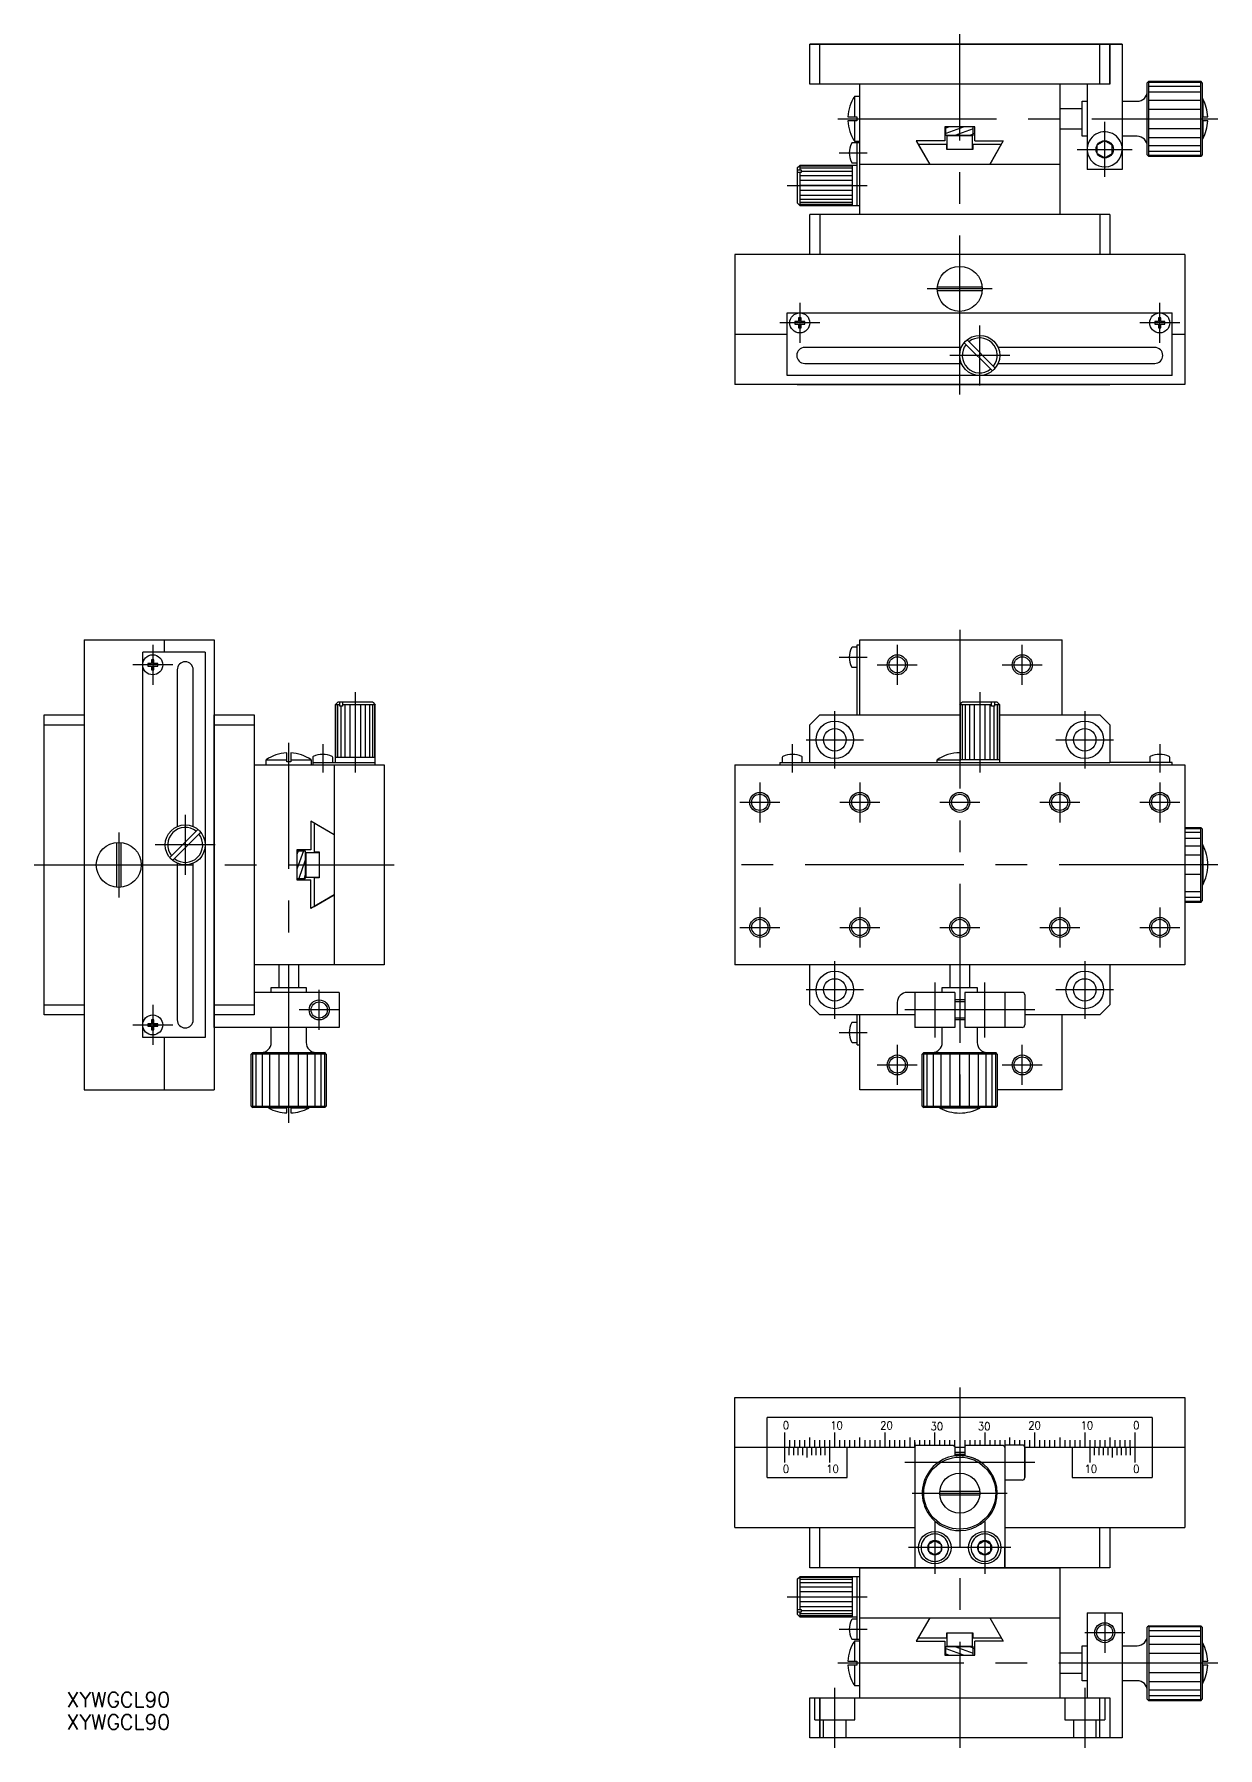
# Model space of a CAD drawing. Extents: x -185 to 302, y -176 to 166.
# Drawn here: x -185.1 to 51.6, y -176.5 to 166.1 of the extents above; entities that cross this region are included whole.
import ezdxf

# ---------------------------------------------------------------- set-up
doc = ezdxf.new("R2010")
doc.units = 0
doc.linetypes.add('CENTER', pattern=[50.8, 31.75, -6.35, 6.35, -6.35])
doc.linetypes.add('DASHED', pattern=[19.05, 12.7, -6.35])
doc.layers.get('0').update_dxf_attribs({"linetype": 'CONTINUOUS'})
doc.layers.add('CENTER', color=1, linetype='CENTER')
doc.styles.add('CONVERTER_1', font='txt.shx', dxfattribs={"width": 0.9})
doc.styles.get("Standard").update_dxf_attribs({"font": 'txt.shx', "height": 3, "bigfont": 'bigfont.shx'})

msp = doc.modelspace()

# ---------------------------------------------------------------- linework, layer by layer
at = {"color": 7, "linetype": 'CONTINUOUS'}
for p, q in [((30, 164.05), (-30, 164.05)), ((-30, 164.05), (32.5, 164.05)), ((28, 164.05), (-30, 164.05)), ((-30, 156.05), (-30, 164.05)), ((-30, 156.05), (-30, 164.05)), ((-28, 164.05), (-30, 164.05)), ((-28, 156.05), (-28, 164.05)), ((-28, 156.05), (-28, 164.05)), ((28, 156.05), (28, 164.05)), ((28, 156.05), (28, 164.05)), ((30, 164.05), (28, 164.05)), ((30, 164.05), (30, 156.05)), ((30, 156.05), (30, 164.05)), ((32.5, 164.05), (30, 164.05)), ((32.5, 164.05), (32.5, 143.05)), ((30, 156.05), (-30, 156.05)), ((-28, 156.05), (-30, 156.05)), ((28, 156.05), (-28, 156.05)), ((-20, 130.05), (-20, 156.05)), ((20, 156.05), (20, 140.05)), ((30, 156.05), (23, 156.05)), ((25.5, 156.05), (25.5, 139.05)), ((30, 156.05), (28, 156.05)), ((37.81, 156.65), (37.51, 156.35)), ((37.51, 141.95), (37.51, 156.35)), ((37.81, 141.65), (37.81, 156.65)), ((37.81, 156.65), (48.21, 156.65)), ((48.21, 156.4), (37.81, 156.4)), ((37.81, 155.65), (48.21, 155.65)), ((48.21, 154.46), (37.81, 154.46)), ((48.21, 141.65), (48.21, 156.65)), ((48.51, 156.35), (48.21, 156.65)), ((48.51, 156.35), (48.51, 141.95)), ((-21.01, 149.55), (-21.01, 153.65)), ((-21.01, 153.65), (-20, 153.65)), ((24.51, 151.15), (20, 151.15)), ((24.51, 152.65), (25.5, 152.65)), ((24.51, 151.15), (24.51, 152.65)), ((24.51, 147.15), (24.51, 151.15)), ((32.5, 152.65), (35.51, 152.65)), ((37.81, 152.9), (48.21, 152.9)), ((37.81, 151.1), (48.21, 151.1)), ((48.51, 153.15), (48.61, 153.15)), ((48.61, 153.15), (48.61, 149.55)), ((-22.39, 149.55), (-20.6, 149.55)), ((-20.6, 148.75), (-22.39, 148.75)), ((-21.01, 144.65), (-21.01, 148.75)), ((-20.6, 149.55), (-20.6, 148.75)), ((-3, 147.55), (-3, 144.75)), ((3, 147.55), (-3, 147.55)), ((-2.8, 145.83), (-2.8, 147.55)), ((2.7, 145.83), (2.7, 147.55)), ((3, 144.75), (3, 147.55)), ((37.81, 149.15), (48.21, 149.15)), ((48.51, 149.55), (49.6, 149.55)), ((49.6, 148.75), (48.51, 148.75)), ((48.61, 148.75), (48.61, 145.15)), ((-20.5, 144.35), (-21.49, 144.35)), ((-20, 144.65), (-21.01, 144.65)), ((-20.5, 131.85), (-20.5, 144.35)), ((-20, 144.35), (-20.5, 144.35)), ((-8.71, 144.75), (-6, 140.05)), ((-3, 144.75), (-8.71, 144.75)), ((-2.6, 144.05), (-8.31, 144.05)), ((-8.31, 144.05), (-6, 140.05)), ((2.7, 145.83), (-2.8, 145.83)), ((-2.6, 143.05), (-2.6, 144.05)), ((-2.5, 143.05), (-2.5, 145.83)), ((2.5, 145.75), (-2.5, 145.75)), ((2.5, 145.83), (2.5, 143.05)), ((8.31, 144.05), (2.6, 144.05)), ((2.6, 144.05), (2.6, 143.05)), ((3, 146.15), (2.7, 146.15)), ((3, 144.75), (8.71, 144.75)), ((8.71, 144.75), (6, 140.05)), ((6, 140.05), (8.31, 144.05)), ((20, 147.15), (24.51, 147.15)), ((24.51, 145.65), (24.51, 147.15)), ((25.5, 145.65), (24.51, 145.65)), ((27.5, 143.92), (29, 144.79)), ((27.5, 142.19), (27.5, 143.92)), ((29, 144.79), (30.5, 143.92)), ((30.5, 142.19), (30.5, 143.92)), ((35.51, 145.65), (32.5, 145.65)), ((37.81, 147.21), (48.21, 147.21)), ((37.81, 145.4), (48.21, 145.4)), ((48.61, 145.15), (48.51, 145.15)), ((2.6, 143.05), (-2.6, 143.05)), ((27.5, 142.19), (29, 141.32)), ((29, 141.32), (30.5, 142.19)), ((32.5, 143.05), (32.5, 139.05)), ((37.51, 141.95), (37.81, 141.65)), ((37.81, 143.85), (48.21, 143.85)), ((37.81, 142.66), (48.21, 142.66)), ((37.81, 141.91), (48.21, 141.91)), ((48.21, 141.65), (37.81, 141.65)), ((48.51, 141.95), (48.21, 141.65)), ((-32.5, 139.35), (-32, 139.85)), ((-32.5, 139.35), (-32.5, 132.35)), ((-32.5, 138.95), (-31.7, 138.95)), ((-31.7, 138.39), (-32.5, 138.39)), ((-20.51, 139.85), (-32, 139.85)), ((-32, 139.85), (-32, 138.95)), ((-32, 139.72), (-21.5, 139.72)), ((-32, 139.32), (-21.5, 139.32)), ((-32, 138.39), (-32, 131.85)), ((-32, 137.85), (-21.5, 137.85)), ((-31.7, 138.95), (-31.7, 138.39)), ((-31.7, 138.68), (-21.5, 138.68)), ((-21.5, 139.85), (-21.5, 131.85)), ((-21.49, 140.35), (-20.5, 140.35)), ((20, 140.05), (-20, 140.05)), ((20, 140.05), (20, 130.05)), ((32.5, 139.05), (25.5, 139.05)), ((-32, 136.89), (-21.5, 136.89)), ((-21.5, 135.85), (-32, 135.85)), ((-21.5, 134.82), (-32, 134.82)), ((-21.5, 133.85), (-32, 133.85)), ((-32, 131.85), (-32.5, 132.35)), ((-21.5, 133.03), (-32, 133.03)), ((-21.5, 132.39), (-32, 132.39)), ((-21.5, 131.99), (-32, 131.99)), ((-32, 131.85), (-20, 131.85)), ((-30, 122.05), (-30, 130.05)), ((-28, 130.05), (-30, 130.05)), ((28, 130.05), (-28, 130.05)), ((-28, 130.05), (-28, 122.05)), ((28, 130.05), (28, 122.05)), ((30, 130.05), (28, 130.05)), ((30, 130.05), (30, 122.05)), ((-45, 122.05), (-45, 96.05)), ((45, 122.05), (-45, 122.05)), ((45, 122.05), (45, 96.05)), ((-4.48, 115.55), (4.48, 115.55)), ((4.48, 114.75), (-4.48, 114.75)), ((-34.5, 97.85), (-34.5, 110.35)), ((-34.5, 110.35), (42.5, 110.35)), ((42.5, 97.85), (42.5, 110.35)), ((-32.25, 108.6), (-33, 108.6)), ((-33, 108.6), (-33, 108.1)), ((-33, 108.1), (-32.25, 108.1)), ((-31.75, 109.35), (-32.25, 109.35)), ((-32.25, 109.35), (-32.25, 108.6)), ((-32.25, 108.1), (-32.25, 107.35)), ((-32.25, 107.35), (-31.75, 107.35)), ((-31.75, 108.6), (-31.75, 109.35)), ((-31, 108.6), (-31.75, 108.6)), ((-31.75, 107.35), (-31.75, 108.1)), ((-31.75, 108.1), (-31, 108.1)), ((-31, 108.1), (-31, 108.6)), ((39, 108.6), (39, 108.1)), ((39.75, 108.6), (39, 108.6)), ((39, 108.1), (39.75, 108.1)), ((40.25, 109.35), (39.75, 109.35)), ((39.75, 109.35), (39.75, 108.6)), ((39.75, 108.1), (39.75, 107.35)), ((39.75, 107.35), (40.25, 107.35)), ((40.25, 108.6), (40.25, 109.35)), ((41, 108.6), (40.25, 108.6)), ((40.25, 107.35), (40.25, 108.1)), ((40.25, 108.1), (41, 108.1)), ((41, 108.1), (41, 108.6)), ((-34.5, 106.05), (-45, 106.05)), ((0.33, 103.45), (-31, 103.45)), ((6.53, 98.76), (0.9, 104.39)), ((7.1, 99.32), (1.47, 104.95)), ((39, 103.45), (7.67, 103.45)), ((45, 106.05), (42.5, 106.05)), ((-31, 100.25), (0.33, 100.25)), ((7.67, 100.25), (39, 100.25)), ((45, 96.05), (-45, 96.05)), ((42.5, 97.85), (-34.5, 97.85)), ((-32.5, 96.05), (30, 96.05)), ((30, 96.05), (-30, 96.05)), ((-175.13, 45), (-175.13, -45)), ((-175.13, 45), (-149.13, 45)), ((-159.13, 45), (-159.13, 42.5)), ((-149.13, 45), (-149.13, -45)), ((-20, 45), (20.5, 45)), ((-20, 44), (-20, 45)), ((20.5, 30), (20.5, 45)), ((-163.43, -34.5), (-163.43, 42.5)), ((-150.93, 42.5), (-163.43, 42.5)), ((-150.93, 42.5), (-150.93, -34.5)), ((-20.5, 43.5), (-21.49, 43.5)), ((-20.5, 30), (-20.5, 44)), ((-20.5, 44), (-20, 44)), ((-20.5, 44), (-20, 44)), ((-20, 30), (-20, 44)), ((-162.43, 40.25), (-162.43, 39.75)), ((-161.68, 40.25), (-162.43, 40.25)), ((-162.43, 39.75), (-161.68, 39.75)), ((-161.68, 41), (-161.68, 40.25)), ((-161.18, 41), (-161.68, 41)), ((-161.68, 39.75), (-161.68, 39)), ((-161.68, 39), (-161.18, 39)), ((-161.18, 40.25), (-161.18, 41)), ((-160.43, 40.25), (-161.18, 40.25)), ((-161.18, 39.75), (-160.43, 39.75)), ((-161.18, 39), (-161.18, 39.75)), ((-160.43, 39.75), (-160.43, 40.25)), ((-156.53, 39), (-156.53, 7.67)), ((-153.33, 7.67), (-153.33, 39)), ((-21.49, 39.5), (-20.5, 39.5)), ((-124.93, 32), (-124.43, 32.5)), ((-124.03, 32), (-124.93, 32)), ((-124.93, 32), (-124.93, 20.51)), ((-124.79, 21.5), (-124.79, 32)), ((-117.43, 32.5), (-124.43, 32.5)), ((-124.39, 21.5), (-124.39, 32)), ((-124.03, 31.7), (-124.03, 32.5)), ((-123.46, 31.7), (-124.03, 31.7)), ((-123.76, 21.5), (-123.76, 31.7)), ((-123.46, 32.5), (-123.46, 31.7)), ((-116.93, 32), (-123.46, 32)), ((-122.93, 21.5), (-122.93, 32)), ((-121.97, 21.5), (-121.97, 32)), ((-120.93, 32), (-120.93, 21.5)), ((-119.9, 32), (-119.9, 21.5)), ((-118.93, 32), (-118.93, 21.5)), ((-118.1, 32), (-118.1, 21.5)), ((-117.47, 32), (-117.47, 21.5)), ((-117.43, 32.5), (-116.93, 32)), ((-117.07, 32), (-117.07, 21.5)), ((-116.93, 20), (-116.93, 32)), ((0, 32), (0.5, 32.5)), ((6.36, 32), (0, 32)), ((0, 32), (0, 21)), ((0.14, 21), (0.14, 32)), ((7.5, 32.5), (0.5, 32.5)), ((0.54, 21), (0.54, 32)), ((1.17, 21), (1.17, 32)), ((2, 21), (2, 32)), ((2.96, 21), (2.96, 32)), ((4, 32), (4, 21)), ((5.04, 32), (5.04, 21)), ((6, 32), (6, 21)), ((6.36, 31.7), (6.36, 32.5)), ((6.93, 31.7), (6.36, 31.7)), ((6.83, 31.7), (6.83, 21)), ((6.93, 32.5), (6.93, 31.7)), ((8, 32), (6.93, 32)), ((7.46, 32), (7.46, 21)), ((7.5, 32.5), (8, 32)), ((7.86, 32), (7.86, 21)), ((8, 20.5), (8, 32)), ((-183.13, -30), (-183.13, 30)), ((-183.13, 30), (-175.13, 30)), ((-183.13, 28), (-175.13, 28)), ((-149.13, -32.5), (-149.13, 30)), ((-149.13, 30), (-149.13, -30)), ((-149.13, 30), (-141.13, 30)), ((-149.13, 28), (-141.13, 28)), ((-141.13, 30), (-141.13, -30)), ((-28, 30), (-30, 28)), ((-30, 20.5), (-30, 28)), ((-28, 30), (-20.5, 30)), ((-20.5, 30), (-20, 30)), ((-20, 30), (-12.5, 30)), ((-12.5, 30), (0, 30)), ((8.02, 30), (28, 30)), ((28, 30), (30, 28)), ((30, 28), (30, 20.5)), ((-138.73, 20), (-138.73, 21.01)), ((-138.73, 21.01), (-134.63, 21.01)), ((-134.63, 20.6), (-134.63, 22.39)), ((-133.83, 20.6), (-134.63, 20.6)), ((-133.83, 22.39), (-133.83, 20.6)), ((-133.83, 21.01), (-129.73, 21.01)), ((-129.73, 21.01), (-129.73, 20)), ((-129.43, 21.49), (-129.43, 20.5)), ((-125.43, 20.5), (-125.43, 21.49)), ((-116.93, 21.5), (-124.93, 21.5)), ((-35.5, 21.49), (-35.5, 20.5)), ((-31.5, 20.5), (-31.5, 21.49)), ((-4.5, 20.5), (-4.5, 21.01)), ((-4.5, 21.01), (0, 21.01)), ((8, 21), (0, 21)), ((0, 21), (0, 20.5)), ((0, 21), (0.25, 21)), ((38, 21.49), (38, 20.5)), ((42, 20.5), (42, 21.49)), ((-141.13, 20), (-115.13, 20)), ((-129.43, 20.5), (-116.93, 20.5)), ((-129.43, 20.5), (-129.43, 20)), ((-125.13, 20), (-125.13, -20)), ((-115.13, 20), (-115.13, -20)), ((-45, 20), (-45, -20)), ((-45, 20), (45, 20)), ((-45, 20), (45, 20)), ((-36, 20.5), (-30, 20.5)), ((-36, 20.5), (-36, 20)), ((-30, 20.5), (0, 20.5)), ((0, 20.5), (30, 20.5)), ((42.5, 20.5), (30, 20.5)), ((42.5, 20), (42.5, 20.5)), ((45, 20), (45, -20)), ((-152.4, 7.1), (-158.03, 1.47)), ((-129.83, 8.71), (-129.83, 3)), ((-125.13, 6), (-129.83, 8.71)), ((-129.13, 8.31), (-129.13, 2.6)), ((-125.13, 6), (-129.13, 8.31)), ((45, 7.5), (48.21, 7.5)), ((48.21, 7.24), (45, 7.24)), ((48.21, -7.5), (48.21, 7.5)), ((48.21, 7.5), (48.51, 7.2)), ((48.51, 7.2), (48.51, 7)), ((48.51, 7), (48.51, -7)), ((-168.63, -4.48), (-168.63, 4.48)), ((-167.83, 4.48), (-167.83, -4.48)), ((-151.83, 6.53), (-157.46, 0.9)), ((48.21, 6.5), (45, 6.5)), ((48.21, 5.3), (45, 5.3)), ((48.21, 3.75), (45, 3.75)), ((48.51, 4), (48.61, 4)), ((48.61, 4), (48.61, -4)), ((-156.53, 0.33), (-156.53, -31)), ((-153.33, -31), (-153.33, 0.33)), ((-129.83, 3), (-132.63, 3)), ((-132.63, 3), (-132.63, -3)), ((-132.63, 2.8), (-130.91, 2.8)), ((-130.91, 2.8), (-130.91, -2.7)), ((-130.91, 2.5), (-128.13, 2.5)), ((-130.83, 2.5), (-130.83, -2.5)), ((-129.13, 2.6), (-128.13, 2.6)), ((-128.13, 2.6), (-128.13, -2.6)), ((48.21, 1.94), (45, 1.94)), ((-132.63, -2.7), (-130.91, -2.7)), ((-132.63, -3), (-129.83, -3)), ((-131.23, -2.7), (-131.23, -3)), ((-128.13, -2.5), (-130.91, -2.5)), ((-129.83, -8.71), (-129.83, -3)), ((-129.13, -2.6), (-129.13, -8.31)), ((-128.13, -2.6), (-129.13, -2.6)), ((48.21, -1.94), (45, -1.94)), ((-125.13, -6), (-129.83, -8.71)), ((-129.13, -8.31), (-125.13, -6)), ((45, -5.3), (48.21, -5.3)), ((48.21, -6.5), (45, -6.5)), ((45, -7.24), (48.21, -7.24)), ((48.21, -7.5), (45, -7.5)), ((48.21, -7.5), (48.51, -7.2)), ((48.51, -7), (48.51, -7.2)), ((-115.13, -20), (-141.13, -20)), ((-136.23, -20), (-136.23, -24.51)), ((-132.23, -24.51), (-132.23, -20)), ((-2, -20), (-45, -20)), ((-30, -28), (-30, -20)), ((2, -20), (-2, -20)), ((-2, -20), (-2, -24.51)), ((45, -20), (2, -20)), ((2, -24.51), (2, -20)), ((30, -20), (30, -28)), ((-141.13, -23), (-141.13, -30)), ((-128.13, -25.5), (-141.13, -25.5)), ((-137.73, -24.51), (-136.23, -24.51)), ((-137.73, -25.5), (-137.73, -24.51)), ((-136.23, -24.51), (-132.23, -24.51)), ((-132.23, -24.51), (-130.73, -24.51)), ((-130.73, -24.51), (-130.73, -25.5)), ((-124.13, -25.5), (-128.13, -25.5)), ((-124.13, -25.5), (-124.13, -32.5)), ((-3.5, -25.5), (-10.5, -25.5)), ((-9, -25.5), (-9, -29)), ((-3.5, -25.5), (-3.5, -24.51)), ((-3.5, -24.51), (3.5, -24.51)), ((-1, -25.5), (-3.5, -25.5)), ((-1, -25.5), (-1, -27)), ((1, -27), (-1, -27)), ((-1, -27), (-1, -27.38)), ((-1, -27.38), (-1, -30.62)), ((12.5, -25.5), (1, -25.5)), ((1, -25.5), (1, -27)), ((1, -27), (1, -27.38)), ((1, -27.38), (1, -30.62)), ((3.5, -24.51), (3.5, -25.5)), ((9, -25.5), (3.5, -25.5)), ((9, -25.5), (9, -32.5)), ((10.5, -25.5), (9, -25.5)), ((13, -26), (13, -30)), ((-183.13, -28), (-175.13, -28)), ((-175.13, -30), (-183.13, -30)), ((-149.13, -28), (-141.13, -28)), ((-141.13, -30), (-149.13, -30)), ((-30, -28), (-28, -30)), ((-20.5, -30), (-28, -30)), ((-20.5, -36), (-20.5, -30)), ((-20, -30), (-20.5, -30)), ((-20, -45), (-20, -30)), ((-9, -30), (-20, -30)), ((-12.5, -27.5), (-12.5, -30)), ((-9, -29), (-9, -30)), ((-9, -30), (-9, -32.5)), ((-1, -30.62), (-1, -31)), ((1, -30.62), (1, -31)), ((14, -30), (13, -30)), ((13, -30), (13, -32)), ((20, -30), (14, -30)), ((20.5, -30), (20, -30)), ((20.5, -45), (20.5, -30)), ((28, -30), (20.5, -30)), ((30, -28), (28, -30)), ((-162.43, -31.75), (-162.43, -32.25)), ((-161.68, -31.75), (-162.43, -31.75)), ((-162.43, -32.25), (-161.68, -32.25)), ((-161.18, -31), (-161.68, -31)), ((-161.68, -31), (-161.68, -31.75)), ((-161.68, -32.25), (-161.68, -33)), ((-161.68, -33), (-161.18, -33)), ((-161.18, -31.75), (-161.18, -31)), ((-160.43, -31.75), (-161.18, -31.75)), ((-161.18, -32.25), (-160.43, -32.25)), ((-161.18, -33), (-161.18, -32.25)), ((-160.43, -32.25), (-160.43, -31.75)), ((-128.13, -32.5), (-149.13, -32.5)), ((-137.73, -35.51), (-137.73, -32.5)), ((-130.73, -32.5), (-130.73, -35.51)), ((-124.13, -32.5), (-128.13, -32.5)), ((-20.5, -31.5), (-21.49, -31.5)), ((-1, -32.5), (-9, -32.5)), ((-3.5, -32.5), (-9, -32.5)), ((-1, -32.5), (-3.5, -32.5)), ((-3.5, -35.51), (-3.5, -32.5)), ((1, -31), (-1, -31)), ((-1, -31), (-1, -32.5)), ((1, -31), (1, -32.5)), ((9, -32.5), (1, -32.5)), ((9, -32.5), (1, -32.5)), ((3.5, -32.5), (3.5, -35.51)), ((12.5, -32.5), (9, -32.5)), ((-150.93, -34.5), (-163.43, -34.5)), ((-159.13, -34.5), (-159.13, -45)), ((-141.43, -37.51), (-141.73, -37.81)), ((-141.43, -37.51), (-127.03, -37.51)), ((-126.73, -37.81), (-127.03, -37.51)), ((-21.49, -35.5), (-20.5, -35.5)), ((-20.5, -36), (-20, -36)), ((-7.5, -37.81), (-7.2, -37.51)), ((-7.2, -37.51), (7.2, -37.51)), ((7.5, -37.81), (7.2, -37.51)), ((-141.73, -48.21), (-141.73, -37.81)), ((-126.73, -37.81), (-141.73, -37.81)), ((-141.48, -37.81), (-141.48, -48.21)), ((-140.73, -48.21), (-140.73, -37.81)), ((-139.53, -37.81), (-139.53, -48.21)), ((-137.98, -48.21), (-137.98, -37.81)), ((-136.17, -48.21), (-136.17, -37.81)), ((-134.23, -48.21), (-134.23, -37.81)), ((-132.29, -48.21), (-132.29, -37.81)), ((-130.48, -48.21), (-130.48, -37.81)), ((-128.93, -48.21), (-128.93, -37.81)), ((-127.74, -48.21), (-127.74, -37.81)), ((-126.99, -48.21), (-126.99, -37.81)), ((-126.73, -37.81), (-126.73, -48.21)), ((7.5, -37.81), (-7.5, -37.81)), ((-7.5, -48.21), (-7.5, -37.81)), ((-7.24, -37.81), (-7.24, -48.21)), ((-6.5, -48.21), (-6.5, -37.81)), ((-5.3, -37.81), (-5.3, -48.21)), ((-3.75, -48.21), (-3.75, -37.81)), ((-1.94, -48.21), (-1.94, -37.81)), ((0, -48.21), (0, -37.81)), ((1.94, -48.21), (1.94, -37.81)), ((3.75, -48.21), (3.75, -37.81)), ((5.3, -48.21), (5.3, -37.81)), ((6.5, -48.21), (6.5, -37.81)), ((7.24, -48.21), (7.24, -37.81)), ((7.5, -37.81), (7.5, -48.21)), ((-175.13, -45), (-149.13, -45)), ((-7.5, -45), (-20, -45)), ((20.5, -45), (7.5, -45)), ((-141.73, -48.21), (-141.43, -48.51)), ((-141.73, -48.21), (-126.73, -48.21)), ((-127.03, -48.51), (-141.43, -48.51)), ((-138.23, -48.61), (-138.23, -48.51)), ((-134.63, -48.61), (-138.23, -48.61)), ((-134.63, -49.6), (-134.63, -48.51)), ((-133.83, -48.51), (-133.83, -49.6)), ((-130.23, -48.61), (-133.83, -48.61)), ((-130.23, -48.51), (-130.23, -48.61)), ((-126.73, -48.21), (-127.03, -48.51)), ((-7.5, -48.21), (7.5, -48.21)), ((-7.5, -48.21), (-7.2, -48.51)), ((-7, -48.51), (-7.2, -48.51)), ((7, -48.51), (-7, -48.51)), ((-4, -48.61), (-4, -48.51)), ((4, -48.61), (-4, -48.61)), ((4, -48.51), (4, -48.61)), ((7.2, -48.51), (7, -48.51)), ((7.5, -48.21), (7.2, -48.51)), ((-45, -132.5), (-45, -106.5)), ((-45, -106.5), (45, -106.5)), ((45, -106.5), (45, -132.5)), ((38.5, -110.5), (-38.5, -110.5)), ((-38.5, -116.5), (-38.5, -110.5)), ((38.5, -110.5), (38.5, -116.5)), ((-35, -116.5), (-35, -113.5)), ((-34, -116.5), (-34, -115)), ((-33, -116.5), (-33, -115)), ((-32, -116.5), (-32, -115)), ((-31, -116.5), (-31, -115)), ((-30, -116.5), (-30, -114.5)), ((-29, -116.5), (-29, -115)), ((-28, -116.5), (-28, -115)), ((-27, -116.5), (-27, -115)), ((-26, -116.5), (-26, -115)), ((-25, -116.5), (-25, -113.5)), ((-24, -116.5), (-24, -115)), ((-23, -116.5), (-23, -115)), ((-22, -116.5), (-22, -115)), ((-21, -116.5), (-21, -115)), ((-20, -116.5), (-20, -114.5)), ((-19, -115), (-19, -116.5)), ((-18, -115), (-18, -116.5)), ((-17, -115), (-17, -116.5)), ((-16, -115), (-16, -116.5)), ((-15, -113.5), (-15, -116.5)), ((-14, -116.5), (-14, -115)), ((-13, -116.5), (-13, -115)), ((-12, -116.5), (-12, -115)), ((-11, -116.5), (-11, -115)), ((-10, -114.5), (-10, -116.5)), ((-9, -116.5), (-9, -115)), ((-9, -115.5), (-9, -116.5)), ((-8.7, -116), (-9, -116.3)), ((-8.7, -116), (-9, -116.3)), ((-8.7, -116), (-9, -116.3)), ((-9, -116.3), (-9, -132.5)), ((-8.7, -116), (-1.3, -116)), ((-8.7, -116), (-1.3, -116)), ((-8.7, -116), (-1.3, -116)), ((-8, -116), (-8, -115)), ((-7, -116), (-7, -115)), ((-6, -116), (-6, -115)), ((-6, -116), (-5, -116)), ((-6, -116), (-4, -116)), ((-6, -116), (-4, -116)), ((-5, -116), (-5, -113.5)), ((-5, -116), (-4, -116)), ((-4, -116), (-4, -115)), ((-3, -116), (-3, -115)), ((-2, -116), (-2, -115)), ((-1.3, -116), (-1, -116.3)), ((-1.3, -116), (-1, -116.3)), ((-1.3, -116), (-1, -116.3)), ((-1, -116.3), (-1, -115)), ((-1, -116.3), (-1, -118.16)), ((-1, -116.3), (-1, -118.16)), ((-1, -116.3), (-1, -118.16)), ((0, -114.5), (0, -116.5)), ((0, -114.5), (0, -116.5)), ((0, -114.5), (0, -116.5)), ((1, -115), (1, -116.3)), ((1, -116.3), (1.3, -116)), ((1, -116.3), (1.3, -116)), ((1, -116.3), (1.3, -116)), ((1, -116.3), (1, -118.16)), ((1, -116.3), (1, -118.16)), ((1, -116.3), (1, -118.16)), ((1.3, -116), (8.7, -116)), ((1.3, -116), (8.7, -116)), ((1.3, -116), (2, -116)), ((2, -115), (2, -116)), ((2, -116), (3, -116)), ((3, -115), (3, -116)), ((3, -116), (4, -116)), ((4, -115), (4, -116)), ((4, -116), (5, -116)), ((5, -113.5), (5, -116)), ((5, -116), (6, -116)), ((6, -115), (6, -116)), ((6, -116), (7, -116)), ((7, -115), (7, -116)), ((7, -116), (8, -116)), ((8, -115), (8, -116)), ((8, -116), (8.7, -116)), ((8.7, -116), (9, -116.3)), ((8.7, -116), (9, -116.3)), ((8.7, -116), (9, -116.3)), ((9, -115), (9, -116.5)), ((9, -115.5), (9, -121.5)), ((9, -115.5), (9, -116.5)), ((9, -116), (9, -132.5)), ((9, -116), (9, -132.5)), ((10, -116), (9, -116)), ((12.5, -116), (9, -116)), ((12.5, -116), (9, -116)), ((10, -116), (9, -116)), ((12.5, -116), (9, -116)), ((12.5, -116), (9, -116)), ((9, -116.5), (9, -116.3)), ((9, -116.5), (9, -116.3)), ((9, -116.5), (9, -116.3)), ((10, -116), (10, -114.5)), ((11, -116), (10, -116)), ((11, -116), (10, -116)), ((11, -116), (11, -115)), ((12, -116), (11, -116)), ((12, -116), (11, -116)), ((12, -116), (12, -115)), ((12.5, -116), (12, -116)), ((12.5, -116), (12, -116)), ((13, -116.5), (13, -115)), ((14, -116.5), (14, -115)), ((15, -116.5), (15, -113.5)), ((16, -116.5), (16, -115)), ((17, -116.5), (17, -115)), ((18, -116.5), (18, -115)), ((19, -116.5), (19, -115)), ((20, -114.5), (20, -116.5)), ((21, -115), (21, -116.5)), ((22, -115), (22, -116.5)), ((23, -115), (23, -116.5)), ((24, -115), (24, -116.5)), ((25, -113.5), (25, -116.5)), ((26, -115), (26, -116.5)), ((27, -115), (27, -116.5)), ((28, -115), (28, -116.5)), ((29, -115), (29, -116.5)), ((30, -114.5), (30, -116.5)), ((31, -115), (31, -116.5)), ((32, -115), (32, -116.5)), ((33, -115), (33, -116.5)), ((34, -115), (34, -116.5)), ((35, -113.5), (35, -116.5)), ((-9, -116.5), (-45, -116.5)), ((-38.5, -116.5), (-45, -116.5)), ((-38.5, -122.5), (-38.5, -116.5)), ((-35, -119.5), (-35, -116.5)), ((-34.1, -118), (-34.1, -116.5)), ((-33.2, -116.5), (-34.1, -116.5)), ((-33.2, -118), (-33.2, -116.5)), ((-32.3, -116.5), (-33.2, -116.5)), ((-32.3, -118), (-32.3, -116.5)), ((-31.4, -116.5), (-32.3, -116.5)), ((-31.4, -118), (-31.4, -116.5)), ((-30.5, -116.5), (-31.4, -116.5)), ((-30.5, -118.5), (-30.5, -116.5)), ((-29.6, -116.5), (-30.5, -116.5)), ((-29.6, -118), (-29.6, -116.5)), ((-28.7, -116.5), (-29.6, -116.5)), ((-28.7, -118), (-28.7, -116.5)), ((-27.8, -116.5), (-28.7, -116.5)), ((-27.8, -118), (-27.8, -116.5)), ((-26.9, -116.5), (-27.8, -116.5)), ((-26.9, -118), (-26.9, -116.5)), ((-26, -116.5), (-26.9, -116.5)), ((-26, -119.5), (-26, -116.5)), ((-9, -116.5), (-25, -116.5)), ((-22, -116.5), (-25, -116.5)), ((-22.5, -122.5), (-22.5, -116.5)), ((-21, -116.5), (-22, -116.5)), ((-20, -116.5), (-21, -116.5)), ((-9, -116.5), (-9, -132.5)), ((0, -116.5), (-1, -116.5)), ((0, -116.5), (-1, -116.5)), ((1, -116.5), (-1, -116.5)), ((-1, -117.5), (-1, -118.16)), ((-1, -117.5), (-1, -118.16)), ((-1, -117.5), (-1, -118.16)), ((1, -117.5), (-1, -117.5)), ((1, -117.5), (-1, -117.5)), ((1, -117.5), (-1, -117.5)), ((1, -116.5), (0, -116.5)), ((1, -116.5), (0, -116.5)), ((13, -116.5), (13, -122.5)), ((13, -122.5), (13, -116.5)), ((13, -116.5), (13, -122.5)), ((13, -122.5), (13, -116.5)), ((13, -122.5), (13, -116.5)), ((13, -116.5), (13, -122.5)), ((40, -116.5), (13, -116.5)), ((23.5, -116.5), (13, -116.5)), ((20, -116.5), (13, -116.5)), ((21, -116.5), (20, -116.5)), ((22, -116.5), (21, -116.5)), ((25, -116.5), (22, -116.5)), ((22.5, -116.5), (22.5, -122.5)), ((26, -116.5), (26, -119.5)), ((26.9, -116.5), (26, -116.5)), ((26.9, -116.5), (26.9, -118)), ((27.8, -116.5), (26.9, -116.5)), ((27.8, -116.5), (27.8, -118)), ((28.7, -116.5), (27.8, -116.5)), ((28.7, -116.5), (28.7, -118)), ((29.6, -116.5), (28.7, -116.5)), ((29.6, -116.5), (29.6, -118)), ((30.5, -116.5), (29.6, -116.5)), ((30.5, -116.5), (30.5, -118.5)), ((31.4, -116.5), (30.5, -116.5)), ((31.4, -116.5), (31.4, -118)), ((32.3, -116.5), (31.4, -116.5)), ((32.3, -116.5), (32.3, -118)), ((33.2, -116.5), (32.3, -116.5)), ((33.2, -116.5), (33.2, -118)), ((34.1, -116.5), (33.2, -116.5)), ((34.1, -116.5), (34.1, -118)), ((35, -116.5), (35, -119.5)), ((38.5, -116.5), (38.5, -122.5)), ((45, -116.5), (38.5, -116.5)), ((45, -116.5), (45, -132.5)), ((-38.5, -122.5), (-22.5, -122.5)), ((12.5, -123), (9, -123)), ((12.5, -123), (9, -123)), ((12.5, -123), (9, -123)), ((12.5, -123), (9, -123)), ((12.5, -123), (9, -123)), ((12.5, -123), (9, -123)), ((22.5, -122.5), (38.5, -122.5)), ((-3.98, -125.2), (3.98, -125.2)), ((-3.98, -125.2), (3.98, -125.2)), ((-3.98, -125.2), (3.98, -125.2)), ((3.98, -126), (-3.98, -126)), ((3.98, -126), (-3.98, -126)), ((-45, -132.5), (-9, -132.5)), ((-45, -132.5), (-9, -132.5)), ((-30, -140.5), (-30, -132.5)), ((-28, -140.5), (-28, -132.5)), ((-12.5, -132.5), (-9, -132.5)), ((-10, -132.5), (-9, -132.5)), ((-9, -132.5), (-9, -136.5)), ((9, -132.5), (9, -140.5)), ((9, -132.5), (45, -132.5)), ((9, -132.5), (45, -132.5)), ((9, -132.5), (10, -132.5)), ((28, -140.5), (28, -132.5)), ((30, -132.5), (30, -140.5)), ((-9, -136.5), (-9, -140.5)), ((-6.25, -135.78), (-5, -135.05)), ((-6.25, -135.78), (-6.25, -137.22)), ((-5, -135.05), (-3.75, -135.78)), ((-3.75, -135.78), (-3.75, -137.22)), ((3.75, -135.78), (5, -135.05)), ((3.75, -137.22), (3.75, -135.78)), ((5, -135.05), (6.25, -135.78)), ((6.25, -137.22), (6.25, -135.78)), ((9, -140.5), (9, -136.5)), ((-6.25, -137.22), (-5, -137.94)), ((-5, -137.94), (-3.75, -137.22)), ((3.75, -137.22), (5, -137.94)), ((5, -137.94), (6.25, -137.22)), ((-32.5, -142.8), (-32, -142.3)), ((-32.5, -142.8), (-32.5, -149.8)), ((-20, -142.3), (-32, -142.3)), ((-32, -142.3), (-32, -148.83)), ((-32, -142.43), (-21.5, -142.43)), ((-32, -142.83), (-21.5, -142.83)), ((-32, -143.47), (-21.5, -143.47)), ((-12.5, -140.5), (-30, -140.5)), ((-21.5, -142.3), (-21.5, -150.3)), ((-20.5, -154.8), (-20.5, -142.3)), ((-20, -166.5), (-20, -140.5)), ((-20, -140.5), (20, -140.5)), ((12.5, -140.5), (-12.5, -140.5)), ((12.5, -140.5), (-12.5, -140.5)), ((-9, -140.5), (-10, -140.5)), ((-9, -140.5), (-10, -140.5)), ((9, -140.5), (-9, -140.5)), ((9, -140.5), (-9, -140.5)), ((10, -140.5), (9, -140.5)), ((10, -140.5), (9, -140.5)), ((10, -140.5), (9, -140.5)), ((10, -140.5), (9, -140.5)), ((30, -140.5), (12.5, -140.5)), ((20, -140.5), (20, -150.5)), ((-32, -144.3), (-21.5, -144.3)), ((-32, -145.26), (-21.5, -145.26)), ((-32, -146.3), (-21.5, -146.3)), ((-32.5, -148.83), (-31.7, -148.83)), ((-31.7, -149.39), (-32.5, -149.39)), ((-32, -150.3), (-32.5, -149.8)), ((-21.5, -147.33), (-32, -147.33)), ((-21.5, -148.3), (-32, -148.3)), ((-32, -149.39), (-32, -150.3)), ((-21.5, -149.76), (-32, -149.76)), ((-21.5, -150.16), (-32, -150.16)), ((-32, -150.3), (-20.51, -150.3)), ((-31.7, -148.83), (-31.7, -149.39)), ((-21.5, -149.13), (-31.7, -149.13)), ((-20, -150.5), (20, -150.5)), ((-6, -150.5), (-8.71, -155.2)), ((6, -150.5), (8.71, -155.2)), ((20, -150.5), (20, -166.5)), ((25.5, -149.5), (25.5, -153.5)), ((25.5, -149.5), (32.5, -149.5)), ((32.5, -149.5), (32.5, -153.5)), ((-20.5, -150.8), (-21.49, -150.8)), ((-2.6, -153.5), (2.6, -153.5)), ((-2.6, -154.5), (-2.6, -153.5)), ((-2.5, -156.27), (-2.5, -153.5)), ((2.5, -153.5), (2.5, -156.27)), ((2.6, -153.5), (2.6, -154.5)), ((25.5, -153.5), (25.5, -166.5)), ((32.5, -153.5), (32.5, -174.5)), ((37.81, -152.1), (37.51, -152.4)), ((37.51, -166.8), (37.51, -152.4)), ((37.81, -152.1), (37.81, -167.1)), ((37.81, -152.1), (48.21, -152.1)), ((48.21, -152.35), (37.81, -152.35)), ((48.21, -153.1), (37.81, -153.1)), ((48.21, -167.1), (48.21, -152.1)), ((48.21, -152.1), (48.51, -152.4)), ((48.51, -152.4), (48.51, -166.8)), ((-21.49, -154.8), (-20.5, -154.8)), ((-21.01, -155.1), (-20, -155.1)), ((-21.01, -159.2), (-21.01, -155.1)), ((-20.5, -154.8), (-20, -154.8)), ((-8.71, -155.2), (-3, -155.2)), ((-8.31, -154.5), (-2.6, -154.5)), ((-3, -155.2), (-3, -158)), ((-2.8, -156.27), (2.7, -156.27)), ((-2.8, -158), (-2.8, -156.27)), ((-2.5, -156.2), (2.5, -156.2)), ((2.6, -154.5), (8.31, -154.5)), ((2.7, -158), (2.7, -156.27)), ((2.7, -156.6), (3, -156.6)), ((8.71, -155.2), (3, -155.2)), ((3, -158), (3, -155.2)), ((24.51, -156.1), (25.5, -156.1)), ((24.51, -157.6), (24.51, -156.1)), ((32.5, -156.1), (35.51, -156.1)), ((48.21, -154.29), (37.81, -154.29)), ((48.21, -155.85), (37.81, -155.85)), ((48.51, -155.6), (48.61, -155.6)), ((48.61, -155.6), (48.61, -159.2)), ((-22.39, -159.2), (-20.6, -159.2)), ((-20.6, -160), (-22.39, -160)), ((-21.01, -164.1), (-21.01, -160)), ((-20.6, -159.2), (-20.6, -160)), ((-3, -158), (3, -158)), ((24.51, -157.6), (20, -157.6)), ((24.51, -161.6), (24.51, -157.6)), ((48.21, -157.66), (37.81, -157.66)), ((48.21, -159.6), (37.81, -159.6)), ((48.51, -159.2), (49.6, -159.2)), ((49.6, -160), (48.51, -160)), ((48.61, -160), (48.61, -163.6)), ((-20, -164.1), (-21.01, -164.1)), ((20, -161.6), (24.51, -161.6)), ((24.51, -163.1), (24.51, -161.6)), ((25.5, -163.1), (24.51, -163.1)), ((35.51, -163.1), (32.5, -163.1)), ((48.21, -161.54), (37.81, -161.54)), ((48.21, -163.35), (37.81, -163.35)), ((48.61, -163.6), (48.51, -163.6)), ((-30, -166.5), (21, -166.5)), ((-30, -174.5), (-30, -166.5)), ((-29, -166.5), (-21, -166.5)), ((-28, -166.5), (-28, -174.5)), ((-28, -174.5), (-28, -166.5)), ((21, -166.5), (29, -166.5)), ((23, -166.5), (30, -166.5)), ((28, -174.5), (28, -166.5)), ((29, -166.5), (30, -166.5)), ((30, -166.5), (30, -174.5)), ((37.51, -166.8), (37.81, -167.1)), ((37.81, -164.9), (48.21, -164.9)), ((48.21, -166.09), (37.81, -166.09)), ((37.81, -166.84), (48.21, -166.84)), ((48.21, -167.1), (37.81, -167.1)), ((48.21, -167.1), (48.51, -166.8)), ((21, -174.5), (-30, -174.5)), ((-27.25, -174.5), (-29, -174.5)), ((-22.75, -174.5), (-27.25, -174.5)), ((-21, -174.5), (-22.75, -174.5)), ((22.75, -174.5), (21, -174.5)), ((27.25, -174.5), (22.75, -174.5)), ((29, -174.5), (27.25, -174.5)), ((32.5, -174.5), (29, -174.5))]:
    msp.add_line(p, q, dxfattribs=at)
at = {"color": 3, "linetype": 'CONTINUOUS'}
for p, q in [((0.86, 147.55), (-2.8, 146.22)), ((-2.06, 147.55), (-2.8, 147.28)), ((2.7, 147.16), (-0.95, 145.83)), ((2.7, 146.09), (1.97, 145.83)), ((-131.3, 2.8), (-132.63, -0.86)), ((-132.36, 2.8), (-132.63, 2.06)), ((-130.91, 0.95), (-132.23, -2.7)), ((-130.91, -1.97), (-131.17, -2.7)), ((1, -27.38), (-1, -27.38)), ((1, -30.62), (-1, -30.62)), ((1, -117.88), (-1, -117.88)), ((-2.8, -156.66), (0.86, -158)), ((-0.95, -156.27), (2.7, -157.6)), ((1.97, -156.27), (2.7, -156.54)), ((-2.8, -157.73), (-2.06, -158))]:
    msp.add_line(p, q, dxfattribs=at)
at = {"color": 3, "linetype": 'DASHED'}
for p, q in [((-29, -170.9), (-29, -166.5)), ((-21, -170.9), (-21, -166.5)), ((21, -166.5), (21, -170.9)), ((29, -166.5), (29, -170.9)), ((-29, -170.9), (-21, -170.9)), ((-27.25, -174.5), (-27.25, -170.9)), ((-22.75, -174.5), (-22.75, -170.9)), ((21, -170.9), (29, -170.9)), ((22.75, -170.9), (22.75, -174.5)), ((27.25, -170.9), (27.25, -174.5))]:
    msp.add_line(p, q, dxfattribs=at)
at = {"color": 7, "linetype": 'CONTINUOUS'}
for centre, radius in [((29, 143.05), 1.73), ((0, 115.15), 4.5), ((-32, 108.35), 2), ((40, 108.35), 2), ((4, 101.85), 4), ((-161.43, 40), 2), ((-12.5, 40), 1.62), ((12.5, 40), 1.62), ((-25, 25), 3.75), ((25, 25), 3.75), ((-25, 25), 2.25), ((25, 25), 2.25), ((-40, 12.5), 1.62), ((-20, 12.5), 1.62), ((0, 12.5), 1.62), ((20, 12.5), 1.62), ((40, 12.5), 1.62), ((-154.93, 4), 4), ((-168.23, 0), 4.5), ((-40, -12.5), 1.62), ((-20, -12.5), 1.62), ((0, -12.5), 1.62), ((20, -12.5), 1.62), ((40, -12.5), 1.62), ((-25, -25), 3.75), ((-25, -25), 2.25), ((25, -25), 3.75), ((25, -25), 2.25), ((-128.13, -29), 1.62), ((-161.43, -32), 2), ((-12.5, -40), 1.62), ((12.5, -40), 1.62), ((0, -125.6), 7.2), ((0, -125.6), 7.2), ((0, -125.6), 4), ((0, -125.6), 4), ((-5, -136.5), 3.25), ((5, -136.5), 3.25), ((29, -153.5), 1.62)]:
    msp.add_circle(centre, radius, dxfattribs=at)
at = {"color": 3, "linetype": 'CONTINUOUS'}
for centre in [(-12.5, 40), (12.5, 40), (-40, 12.5), (-20, 12.5), (0, 12.5), (20, 12.5), (40, 12.5), (-40, -12.5), (-20, -12.5), (0, -12.5), (20, -12.5), (40, -12.5), (-128.13, -29), (-12.5, -40), (12.5, -40), (29, -153.5)]:
    msp.add_circle(centre, 2, dxfattribs=at)
at = {"color": 7, "linetype": 'CONTINUOUS'}
for centre, radius, start, end in [((35.51, 154.65), 2, 270, 0), ((-14.4, 149.15), 8, 145.7711, 177.134), ((41.11, 149.15), 8.5, 2.6973, 28.0725), ((-14.4, 149.15), 8, 182.866, 214.2289), ((41.11, 149.15), 8.5, 331.9275, 357.3027), ((-17.75, 142.35), 4.35, 154.3284, 205.6716), ((-21.49, 144.15), 0.2, 90, 154.3284), ((29, 143.05), 3.5, 55.3769, 184.6231), ((29, 143.05), 3.5, 0, 55.3769), ((35.51, 143.65), 2, 0, 90), ((-21.49, 140.55), 0.2, 205.6716, 270), ((29, 143.05), 3.5, 184.6231, 0), ((-31, 101.85), 1.6, 90, 270), ((4, 101.85), 3.5, 141.5624, 308.4376), ((4, 101.85), 3.5, 321.5624, 128.4376), ((39, 101.85), 1.6, 270, 90), ((-17.75, 41.5), 4.35, 154.3284, 205.6716), ((-21.49, 43.3), 0.2, 90, 154.3284), ((-154.93, 39), 1.6, 0, 180), ((-21.49, 39.7), 0.2, 205.6716, 270), ((-134.23, 14.4), 8, 92.866, 124.2289), ((-134.23, 14.4), 8, 55.7711, 87.134), ((-129.23, 21.49), 0.2, 115.6716, 180), ((-127.43, 17.75), 4.35, 64.3284, 115.6716), ((-125.63, 21.49), 0.2, 0, 64.3284), ((-35.3, 21.49), 0.2, 115.6716, 180), ((-33.5, 17.75), 4.35, 64.3284, 115.6716), ((-31.7, 21.49), 0.2, 360, 64.3284), ((0, 14.4), 8, 90, 124.2289), ((38.2, 21.49), 0.2, 115.6716, 180), ((40, 17.75), 4.35, 64.3284, 115.6716), ((41.8, 21.49), 0.2, 0, 64.3284), ((-154.93, 4), 3.5, 51.5624, 218.4376), ((-154.93, 4), 3.5, 231.5624, 38.4376), ((41.11, 0), 8.5, 0, 28.0725), ((41.11, 0), 8.5, 331.9275, 0), ((-10.5, -27.5), 2, 90, 180), ((12.5, -26), 0.5, 0, 90), ((-154.93, -31), 1.6, 180, 0), ((-17.75, -33.5), 4.35, 154.3284, 205.6716), ((-21.49, -31.7), 0.2, 90, 154.3284), ((12.5, -32), 0.5, 270, 0), ((-139.73, -35.51), 2, 270, 0), ((-128.73, -35.51), 2, 180, 270), ((-21.49, -35.3), 0.2, 205.6716, 270), ((-5.5, -35.51), 2, 270, 0), ((5.5, -35.51), 2, 180, 270), ((-134.23, -41.11), 8.5, 241.9275, 267.3027), ((-134.23, -41.11), 8.5, 272.6973, 298.0725), ((0, -41.11), 8.5, 241.9275, 270), ((0, -41.11), 8.5, 270, 298.0725), ((12.5, -116.5), 0.5, 0, 90), ((12.5, -116.5), 0.5, 0, 90), ((12.5, -116.5), 0.5, 0, 90), ((12.5, -116.5), 0.5, 0, 90), ((12.5, -116.5), 0.5, 0, 90), ((12.5, -116.5), 0.5, 0, 90), ((0, -125.6), 7.5, 97.6623, 246.9261), ((0, -125.6), 7.5, 97.6623, 246.9261), ((0, -125.6), 7.5, 246.9261, 82.3377), ((0, -125.6), 7.5, 246.9261, 82.3377), ((0, -125.6), 7.5, 82.3377, 97.6623), ((0, -125.6), 7.5, 82.3377, 97.6623), ((0, -125.6), 7.5, 82.3377, 97.6623), ((0, -125.6), 7.5, 54.4229, 82.3377), ((12.5, -122.5), 0.5, 270, 0), ((12.5, -122.5), 0.5, 270, 0), ((12.5, -122.5), 0.5, 270, 0), ((12.5, -122.5), 0.5, 270, 0), ((12.5, -122.5), 0.5, 270, 0), ((12.5, -122.5), 0.5, 270, 0), ((-5, -136.5), 2.75, 117.0357, 242.9643), ((-5, -136.5), 1.44, 150, 210), ((-5, -136.5), 2.75, 62.9643, 117.0357), ((-5, -136.5), 1.44, 90, 150), ((-5, -136.5), 1.44, 30, 90), ((-5, -136.5), 2.75, 0, 62.9643), ((-5, -136.5), 1.44, 0, 30), ((-5, -136.5), 1.44, 330, 0), ((-5, -136.5), 2.75, 297.0357, 0), ((5, -136.5), 2.75, 117.0357, 180), ((5, -136.5), 2.75, 180, 242.9643), ((5, -136.5), 1.44, 150, 180), ((5, -136.5), 1.44, 180, 210), ((5, -136.5), 2.75, 62.9643, 117.0357), ((5, -136.5), 1.44, 90, 150), ((5, -136.5), 1.44, 30, 90), ((5, -136.5), 2.75, 297.0357, 62.9643), ((5, -136.5), 1.44, 330, 30), ((-5, -136.5), 1.44, 210, 270), ((-5, -136.5), 2.75, 242.9643, 297.0357), ((-5, -136.5), 1.44, 270, 330), ((5, -136.5), 1.44, 210, 270), ((5, -136.5), 2.75, 242.9643, 297.0357), ((5, -136.5), 1.44, 270, 330), ((-17.75, -152.8), 4.35, 154.3284, 205.6716), ((-21.49, -151), 0.2, 90, 154.3284), ((35.51, -154.1), 2, 270, 0), ((-14.4, -159.6), 8, 145.7711, 177.134), ((-21.49, -154.6), 0.2, 205.6716, 270), ((41.11, -159.6), 8.5, 2.6973, 28.0725), ((-14.4, -159.6), 8, 182.866, 214.2289), ((41.11, -159.6), 8.5, 331.9275, 357.3027), ((35.51, -165.1), 2, 0, 90)]:
    msp.add_arc(centre, radius, start, end, dxfattribs=at)
at = {"layer": 'CENTER', "color": 1, "linetype": 'CENTER'}
for p, q in [((0, 94.05), (0, 166.05)), ((-24.39, 149.15), (51.6, 149.15)), ((29, 137.55), (29, 148.55)), ((-24.1, 142.35), (-18.5, 142.35)), ((23.5, 143.05), (34.5, 143.05)), ((32.5, 143.05), (33, 143.05)), ((-34.5, 135.85), (-18.5, 135.85)), ((6.5, 115.15), (-6.5, 115.15)), ((-32, 112.35), (-32, 104.35)), ((40, 104.35), (40, 112.35)), ((-28, 108.35), (-36, 108.35)), ((4, 95.85), (4, 107.85)), ((44, 108.35), (36, 108.35)), ((10, 101.85), (-2, 101.85)), ((0.5, 101.85), (0, 101.85)), ((0, 47), (0, -51.61)), ((-161.43, 44), (-161.43, 36)), ((-24.1, 41.5), (-18.5, 41.5)), ((-12.5, 44), (-12.5, 36)), ((12.5, 36), (12.5, 44)), ((-157.43, 40), (-165.43, 40)), ((-16.5, 40), (-8.5, 40)), ((8.5, 40), (16.5, 40)), ((-120.93, 34.5), (-120.93, 18.5)), ((4, 34.5), (4, 18.5)), ((-25, 19.25), (-25, 30.75)), ((25, 30.75), (25, 19.25)), ((-134.23, -51.6), (-134.23, 24.39)), ((-127.43, 24.1), (-127.43, 18.5)), ((-33.5, 24.1), (-33.5, 18.5)), ((-30.75, 25), (-19.25, 25)), ((19.25, 25), (30.75, 25)), ((40, 24.1), (40, 18.5)), ((-15.5, 20), (15.5, 20)), ((-40, 16.5), (-40, 8.5)), ((-20, 16.5), (-20, 8.5)), ((20, 16.5), (20, 8.5)), ((40, 16.5), (40, 8.5)), ((-36, 12.5), (-44, 12.5)), ((-16, 12.5), (-24, 12.5)), ((4, 12.5), (-4, 12.5)), ((24, 12.5), (16, 12.5)), ((44, 12.5), (36, 12.5)), ((-154.93, 10), (-154.93, -2)), ((-168.23, 6.5), (-168.23, -6.5)), ((-148.93, 4), (-160.93, 4)), ((-185.13, 0), (-113.13, 0)), ((-154.93, 0.5), (-154.93, 0)), ((51.61, 0), (-47, 0)), ((-40, -8.5), (-40, -16.5)), ((-20, -8.5), (-20, -16.5)), ((20, -8.5), (20, -16.5)), ((40, -8.5), (40, -16.5)), ((-44, -12.5), (-36, -12.5)), ((-24, -12.5), (-16, -12.5)), ((-4, -12.5), (4, -12.5)), ((16, -12.5), (24, -12.5)), ((36, -12.5), (44, -12.5)), ((-25, -30.75), (-25, -19.25)), ((15.5, -20), (-15.5, -20)), ((25, -19.25), (25, -30.75)), ((-5, -23.5), (-5, -34.5)), ((5, -34.5), (5, -23.5)), ((-128.13, -33), (-128.13, -25)), ((-19.25, -25), (-30.75, -25)), ((30.75, -25), (19.25, -25)), ((-161.43, -28), (-161.43, -36)), ((-124.13, -29), (-132.13, -29)), ((15, -29), (-11, -29)), ((-165.43, -32), (-157.43, -32)), ((-24.1, -33.5), (-18.5, -33.5)), ((-12.5, -36), (-12.5, -44)), ((12.5, -44), (12.5, -36)), ((-16.5, -40), (-8.5, -40)), ((8.5, -40), (16.5, -40)), ((0, -104.5), (0, -176.5)), ((9, -115.5), (9, -121.5)), ((15, -119.5), (-11, -119.5)), ((-9.5, -125.6), (9.5, -125.6)), ((-5, -131.25), (-5, -141.75)), ((5, -131.25), (5, -141.75)), ((10.25, -136.5), (-10.25, -136.5)), ((-34.5, -146.3), (-18.5, -146.3)), ((29, -149.5), (29, -157.5)), ((-24.1, -152.8), (-18.5, -152.8)), ((33, -153.5), (25, -153.5)), ((51.6, -159.6), (-24.39, -159.6)), ((-25, -176.5), (-25, -164.5)), ((25, -164.5), (25, -176.5))]:
    msp.add_line(p, q, dxfattribs=at)

# ---------------------------------------------------------------- texts
at = {"color": 7, "linetype": 'CONTINUOUS', "style": 'CONVERTER_1', "width": 0.9}
for s, p in [('0', (-35.4, -112.84)), ('0', (-35.4, -112.84)), ('10', (-25.89, -112.86)), ('10', (-25.89, -112.86)), ('20', (-15.89, -112.86)), ('30', (-5.82, -113.04)), ('30', (3.66, -113.04)), ('20', (13.73, -112.86)), ('10', (24.21, -112.86)), ('0', (34.68, -112.84)), ('0', (-35.4, -121.55)), ('10', (-26.66, -121.54)), ('10', (24.98, -121.54)), ('0', (34.68, -121.55))]:
    msp.add_text(s, height=1.6, dxfattribs=at).set_placement(p)
at = {"color": 7, "linetype": 'CONTINUOUS'}
for p in [(-178.64, -168.38), (-178.64, -172.86)]:
    msp.add_text('XYWGCL90', height=3, dxfattribs=at).set_placement(p)

doc.saveas('drawing.dxf')
